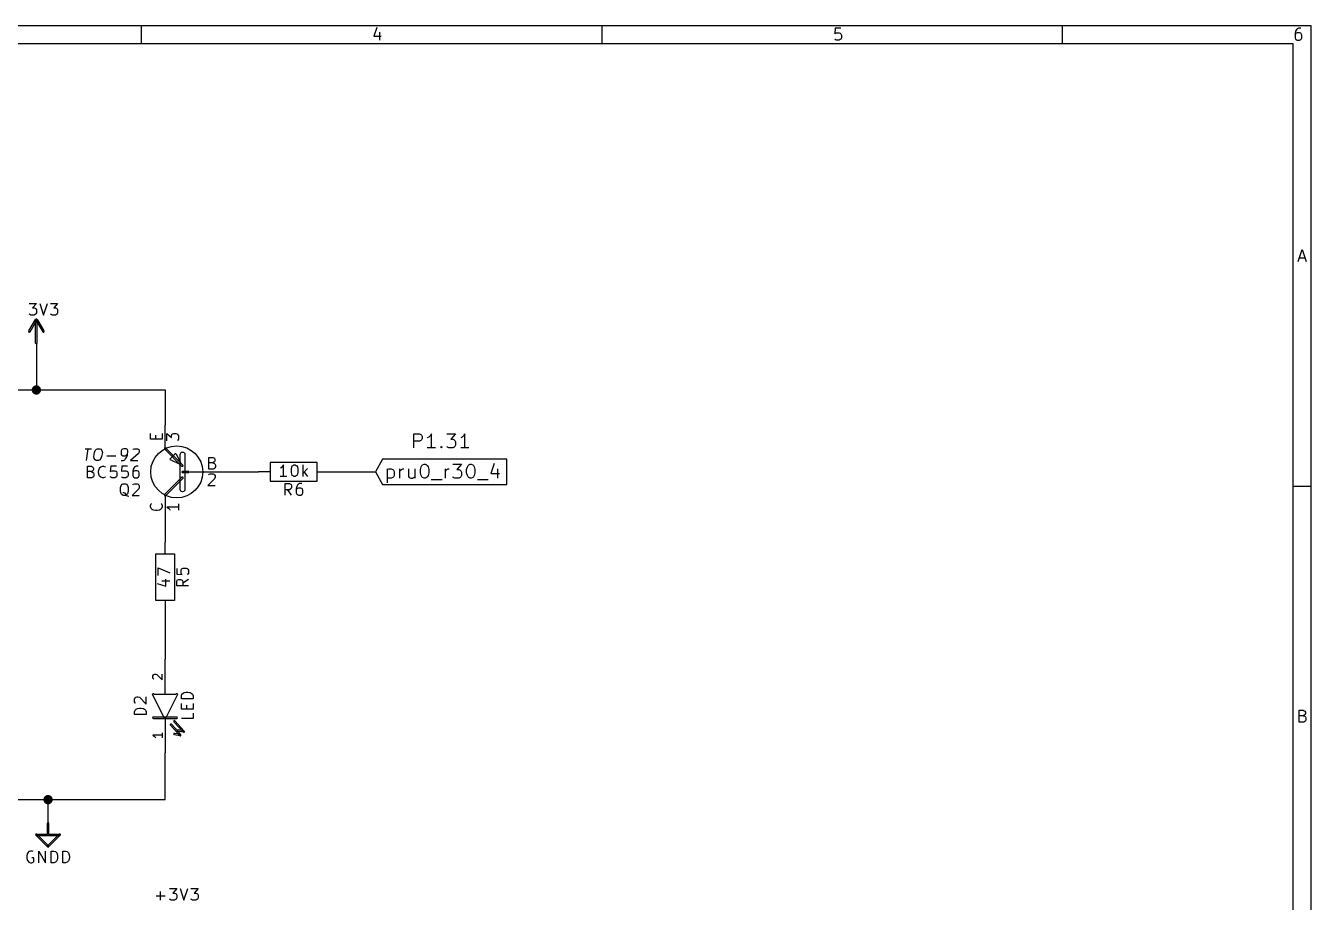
# Model space of a CAD drawing. Extents: x 10 to 287, y -200 to -10.
# Drawn here: x 147.4 to 287, y -105.1 to -10 of the extents above; entities that cross this region are included whole.
import ezdxf

# ---------------------------------------------------------------- set-up
doc = ezdxf.new("R2010")
doc.units = 0
doc.header["$MEASUREMENT"] = 0

msp = doc.modelspace()

# ---------------------------------------------------------------- linework, layer by layer
at = {"layer": 'Blue 3'}
for p, q in [((189.586, -55.8038), (189.586, -54.2798)), ((189.586, -54.2798), (190.17, -54.2798)), ((190.17, -54.2798), (190.322, -54.356)), ((190.322, -54.356), (190.398, -54.4322)), ((191.491, -54.2798), (191.338, -54.5084)), ((191.491, -55.8038), (191.491, -54.2798)), ((193.167, -54.2798), (194.107, -54.2798)), ((194.107, -54.2798), (193.599, -54.864)), ((195.123, -54.2798), (194.97, -54.5084)), ((195.123, -55.8038), (195.123, -54.2798)), ((190.17, -55.0926), (189.586, -55.0926)), ((190.322, -55.0164), (190.17, -55.0926)), ((190.398, -54.9402), (190.322, -55.0164)), ((190.398, -54.4322), (190.475, -54.5846)), ((190.475, -54.7878), (190.398, -54.9402)), ((190.475, -54.5846), (190.475, -54.7878)), ((191.186, -54.6354), (191.033, -54.7116)), ((191.922, -55.8038), (191.033, -55.8038)), ((191.338, -54.5084), (191.186, -54.6354)), ((192.481, -55.7276), (192.557, -55.6514)), ((192.557, -55.8038), (192.481, -55.7276)), ((192.557, -55.6514), (192.634, -55.7276)), ((192.557, -55.6514), (192.557, -55.8038)), ((192.634, -55.7276), (192.557, -55.8038)), ((193.218, -55.7276), (193.167, -55.6514)), ((193.37, -55.8038), (193.218, -55.7276)), ((193.802, -55.8038), (193.37, -55.8038)), ((193.599, -54.864), (193.802, -54.864)), ((193.802, -54.864), (193.954, -54.9402)), ((193.954, -55.7276), (193.802, -55.8038)), ((193.954, -54.9402), (194.031, -55.0164)), ((194.031, -55.6514), (193.954, -55.7276)), ((194.031, -55.0164), (194.107, -55.1434)), ((194.107, -55.5244), (194.031, -55.6514)), ((194.107, -55.1434), (194.107, -55.5244)), ((194.818, -54.6354), (194.666, -54.7116)), ((195.555, -55.8038), (194.666, -55.8038)), ((194.97, -54.5084), (194.818, -54.6354))]:
    msp.add_line(p, q, dxfattribs=at)
at = {"layer": 'Cyan 2'}
for p, q in [((147.803, -40.132), (148.59, -40.132)), ((148.59, -40.132), (148.158, -40.6146)), ((148.971, -40.132), (149.377, -41.402)), ((149.377, -41.402), (149.809, -40.132)), ((150.114, -40.132), (150.901, -40.132)), ((150.901, -40.132), (150.47, -40.6146)), ((147.879, -41.3258), (147.803, -41.275)), ((147.98, -41.402), (147.879, -41.3258)), ((148.361, -41.402), (147.98, -41.402)), ((148.158, -40.6146), (148.361, -40.6146)), ((148.361, -40.6146), (148.463, -40.6654)), ((148.463, -41.3258), (148.361, -41.402)), ((148.463, -40.6654), (148.539, -40.7162)), ((148.539, -41.275), (148.463, -41.3258)), ((148.539, -40.7162), (148.59, -40.8432)), ((148.59, -41.148), (148.539, -41.275)), ((148.59, -40.8432), (148.59, -41.148)), ((150.19, -41.3258), (150.114, -41.275)), ((150.292, -41.402), (150.19, -41.3258)), ((150.673, -41.402), (150.292, -41.402)), ((150.47, -40.6146), (150.673, -40.6146)), ((150.673, -40.6146), (150.774, -40.6654)), ((150.774, -41.3258), (150.673, -41.402)), ((150.774, -40.6654), (150.851, -40.7162)), ((150.851, -41.275), (150.774, -41.3258)), ((150.851, -40.7162), (150.901, -40.8432)), ((150.901, -41.148), (150.851, -41.275)), ((150.901, -40.8432), (150.901, -41.148)), ((160.985, -54.864), (160.985, -54.2544)), ((162.255, -54.2544), (162.255, -54.864)), ((162.255, -54.864), (160.985, -54.864)), ((161.569, -54.864), (161.569, -54.4322)), ((167.31, -58.1152), (167.31, -56.8452)), ((167.31, -56.8452), (167.742, -56.8452)), ((167.742, -56.8452), (167.843, -56.896)), ((167.843, -56.896), (167.919, -56.9468)), ((167.919, -56.9468), (167.97, -57.0738)), ((167.97, -57.2008), (167.919, -57.3278)), ((167.97, -57.0738), (167.97, -57.2008)), ((154.127, -59.0804), (154.127, -57.8104)), ((154.127, -57.8104), (154.559, -57.8104)), ((154.559, -58.3946), (154.127, -58.3946)), ((154.559, -57.8104), (154.661, -57.8612)), ((154.661, -58.3438), (154.559, -58.3946)), ((154.559, -58.3946), (154.737, -58.4708)), ((154.661, -57.8612), (154.737, -57.912)), ((154.737, -58.293), (154.661, -58.3438)), ((154.737, -57.912), (154.788, -58.039)), ((154.788, -58.166), (154.737, -58.293)), ((154.737, -58.4708), (154.788, -58.5216)), ((154.788, -58.039), (154.788, -58.166)), ((154.788, -58.5216), (154.838, -58.6486)), ((155.346, -58.3438), (155.397, -58.1152)), ((155.346, -58.5216), (155.346, -58.3438)), ((155.397, -58.7756), (155.346, -58.5216)), ((155.397, -58.1152), (155.448, -57.9882)), ((155.448, -57.9882), (155.575, -57.8612)), ((155.575, -57.8612), (155.753, -57.8104)), ((155.753, -57.8104), (155.88, -57.8104)), ((155.88, -57.8104), (156.058, -57.8612)), ((156.058, -57.8612), (156.108, -57.912)), ((156.667, -57.8104), (156.616, -58.3946)), ((156.616, -58.3946), (156.667, -58.3438)), ((157.277, -57.8104), (156.667, -57.8104)), ((156.667, -58.3438), (156.794, -58.293)), ((156.794, -58.293), (157.099, -58.293)), ((157.099, -58.293), (157.201, -58.3438)), ((157.201, -58.3438), (157.277, -58.3946)), ((157.277, -58.3946), (157.328, -58.5216)), ((157.328, -58.5216), (157.328, -58.8264)), ((157.886, -57.8104), (157.836, -58.3946)), ((157.836, -58.3946), (157.886, -58.3438)), ((158.496, -57.8104), (157.886, -57.8104)), ((157.886, -58.3438), (158.013, -58.293)), ((158.013, -58.293), (158.318, -58.293)), ((158.318, -58.293), (158.42, -58.3438)), ((158.42, -58.3438), (158.496, -58.3946)), ((158.496, -58.3946), (158.547, -58.5216)), ((158.547, -58.5216), (158.547, -58.8264)), ((159.106, -58.1152), (159.055, -58.3438)), ((159.055, -58.3438), (159.055, -58.8264)), ((159.106, -58.3946), (159.055, -58.5216)), ((159.233, -57.912), (159.106, -58.1152)), ((159.156, -58.3438), (159.106, -58.3946)), ((159.283, -58.293), (159.156, -58.3438)), ((159.283, -57.8612), (159.233, -57.912)), ((159.41, -57.8104), (159.283, -57.8612)), ((159.537, -58.293), (159.283, -58.293)), ((159.639, -57.8104), (159.41, -57.8104)), ((159.639, -58.3438), (159.537, -58.293)), ((159.715, -58.3946), (159.639, -58.3438)), ((159.766, -58.5216), (159.715, -58.3946)), ((159.766, -58.8264), (159.766, -58.5216)), ((167.742, -57.4294), (167.31, -57.4294)), ((167.792, -58.1152), (167.31, -58.1152)), ((167.843, -57.3786), (167.742, -57.4294)), ((167.742, -57.4294), (167.919, -57.5056)), ((167.919, -58.039), (167.792, -58.1152)), ((167.919, -57.3278), (167.843, -57.3786)), ((167.919, -57.5056), (167.97, -57.5564)), ((167.97, -57.9882), (167.919, -58.039)), ((167.97, -57.5564), (168.021, -57.6834)), ((168.021, -57.8612), (167.97, -57.9882)), ((168.021, -57.6834), (168.021, -57.8612)), ((175.158, -57.9628), (175.057, -58.0136)), ((175.285, -57.8358), (175.158, -57.9628)), ((175.412, -57.658), (175.285, -57.8358)), ((175.412, -58.928), (175.412, -57.658)), ((176.276, -58.1406), (176.327, -57.8866)), ((176.276, -58.4454), (176.276, -58.1406)), ((176.327, -58.674), (176.276, -58.4454)), ((176.327, -57.8866), (176.378, -57.7596)), ((176.378, -57.7596), (176.454, -57.7088)), ((176.454, -57.7088), (176.555, -57.658)), ((176.555, -57.658), (176.682, -57.658)), ((176.682, -57.658), (176.809, -57.7088)), ((176.809, -57.7088), (176.86, -57.7596)), ((176.86, -57.7596), (176.936, -57.8866)), ((176.936, -57.8866), (176.987, -58.1406)), ((176.987, -58.4454), (176.936, -58.674)), ((176.987, -58.1406), (176.987, -58.4454)), ((177.546, -58.928), (177.546, -57.658)), ((178.029, -58.0644), (177.546, -58.547)), ((177.673, -58.4454), (178.029, -58.928)), ((154.61, -59.0804), (154.127, -59.0804)), ((154.737, -59.0042), (154.61, -59.0804)), ((154.788, -58.9534), (154.737, -59.0042)), ((154.838, -58.8264), (154.788, -58.9534)), ((154.838, -58.6486), (154.838, -58.8264)), ((155.448, -58.8772), (155.397, -58.7756)), ((155.575, -59.0042), (155.448, -58.8772)), ((155.753, -59.0804), (155.575, -59.0042)), ((155.88, -59.0804), (155.753, -59.0804)), ((156.058, -59.0042), (155.88, -59.0804)), ((156.108, -58.9534), (156.058, -59.0042)), ((156.667, -59.0042), (156.616, -58.9534)), ((156.794, -59.0804), (156.667, -59.0042)), ((157.099, -59.0804), (156.794, -59.0804)), ((157.201, -59.0042), (157.099, -59.0804)), ((157.277, -58.9534), (157.201, -59.0042)), ((157.328, -58.8264), (157.277, -58.9534)), ((157.734, -60.1218), (157.785, -59.8932)), ((157.785, -59.8932), (157.912, -59.7662)), ((157.886, -59.0042), (157.836, -58.9534)), ((158.013, -59.0804), (157.886, -59.0042)), ((157.912, -59.7662), (158.013, -59.7154)), ((158.318, -59.0804), (158.013, -59.0804)), ((158.013, -59.7154), (158.267, -59.7154)), ((158.267, -59.7154), (158.394, -59.7662)), ((158.42, -59.0042), (158.318, -59.0804)), ((158.394, -59.7662), (158.496, -59.8932)), ((158.496, -58.9534), (158.42, -59.0042)), ((158.547, -58.8264), (158.496, -58.9534)), ((158.496, -59.8932), (158.572, -60.1218)), ((159.055, -58.8264), (159.106, -58.9534)), ((159.055, -59.817), (159.106, -59.7662)), ((159.106, -58.9534), (159.156, -59.0042)), ((159.106, -59.7662), (159.233, -59.7154)), ((159.156, -59.0042), (159.283, -59.0804)), ((159.233, -59.7154), (159.537, -59.7154)), ((159.283, -59.0804), (159.537, -59.0804)), ((159.537, -59.0804), (159.639, -59.0042)), ((159.537, -59.7154), (159.639, -59.7662)), ((159.639, -59.0042), (159.715, -58.9534)), ((159.639, -59.7662), (159.715, -59.817)), ((159.715, -58.9534), (159.766, -58.8264)), ((159.715, -59.817), (159.766, -59.944)), ((159.766, -59.944), (159.766, -60.071)), ((175.768, -58.928), (175.057, -58.928)), ((175.59, -60.96), (175.59, -59.69)), ((175.59, -59.69), (176.073, -59.69)), ((176.073, -59.69), (176.2, -59.7408)), ((176.2, -59.7408), (176.251, -59.7916)), ((176.251, -59.7916), (176.301, -59.9186)), ((176.301, -59.9186), (176.301, -60.0964)), ((176.378, -58.801), (176.327, -58.674)), ((176.454, -58.8518), (176.378, -58.801)), ((176.555, -58.928), (176.454, -58.8518)), ((176.682, -58.928), (176.555, -58.928)), ((176.809, -58.8518), (176.682, -58.928)), ((176.86, -58.801), (176.809, -58.8518)), ((176.86, -59.9948), (176.809, -60.2234)), ((176.936, -58.674), (176.86, -58.801)), ((176.987, -59.7916), (176.86, -59.9948)), ((177.038, -59.7408), (176.987, -59.7916)), ((177.165, -59.69), (177.038, -59.7408)), ((177.394, -59.69), (177.165, -59.69)), ((157.734, -60.5536), (157.734, -60.1218)), ((157.785, -60.7822), (157.734, -60.5536)), ((157.912, -60.9092), (157.785, -60.7822)), ((158.013, -60.9854), (157.912, -60.9092)), ((158.09, -60.6806), (157.963, -60.6806)), ((158.267, -60.9854), (158.013, -60.9854)), ((158.217, -60.7314), (158.09, -60.6806)), ((158.394, -60.9092), (158.217, -60.7314)), ((158.394, -60.9092), (158.267, -60.9854)), ((158.496, -60.7822), (158.394, -60.9092)), ((158.496, -61.0362), (158.394, -60.9092)), ((158.572, -60.5536), (158.496, -60.7822)), ((158.623, -61.087), (158.496, -61.0362)), ((158.572, -60.1218), (158.572, -60.5536)), ((159.715, -60.2488), (158.979, -60.9854)), ((158.979, -60.9854), (159.766, -60.9854)), ((159.766, -60.071), (159.715, -60.2488)), ((176.073, -60.3504), (175.59, -60.3504)), ((176.301, -60.96), (175.895, -60.3504)), ((176.2, -60.2742), (176.073, -60.3504)), ((176.251, -60.2234), (176.2, -60.2742)), ((176.301, -60.0964), (176.251, -60.2234)), ((176.809, -60.2234), (176.809, -60.706)), ((176.86, -60.2742), (176.809, -60.4012)), ((176.809, -60.706), (176.86, -60.833)), ((176.911, -60.2234), (176.86, -60.2742)), ((176.86, -60.833), (176.911, -60.8838)), ((177.038, -60.1726), (176.911, -60.2234)), ((176.911, -60.8838), (177.038, -60.96)), ((177.292, -60.1726), (177.038, -60.1726)), ((177.038, -60.96), (177.292, -60.96)), ((177.394, -60.2234), (177.292, -60.1726)), ((177.292, -60.96), (177.394, -60.8838)), ((177.47, -60.2742), (177.394, -60.2234)), ((177.394, -60.8838), (177.47, -60.833)), ((177.521, -60.4012), (177.47, -60.2742)), ((177.47, -60.833), (177.521, -60.706)), ((177.521, -60.706), (177.521, -60.4012)), ((160.985, -62.0776), (161.036, -61.8998)), ((160.985, -62.2046), (160.985, -62.0776)), ((161.036, -62.3824), (160.985, -62.2046)), ((161.036, -61.8998), (161.087, -61.849)), ((161.163, -62.5094), (161.036, -62.3824)), ((161.29, -62.5602), (161.163, -62.5094)), ((161.519, -62.611), (161.29, -62.5602)), ((161.696, -62.611), (161.519, -62.611)), ((161.95, -62.5602), (161.696, -62.611)), ((162.052, -62.5094), (161.95, -62.5602)), ((162.179, -62.3824), (162.052, -62.5094)), ((162.128, -61.849), (162.179, -61.8998)), ((162.179, -61.8998), (162.255, -62.0776)), ((162.255, -62.2046), (162.179, -62.3824)), ((162.255, -62.0776), (162.255, -62.2046)), ((161.798, -69.6722), (161.798, -68.834)), ((161.798, -68.834), (163.068, -69.3674)), ((163.83, -68.9102), (163.83, -69.5198)), ((163.83, -69.5198), (164.414, -69.5706)), ((164.313, -69.088), (164.363, -68.9864)), ((164.313, -69.3928), (164.313, -69.088)), ((164.363, -69.5198), (164.313, -69.3928)), ((164.363, -68.9864), (164.414, -68.9102)), ((164.414, -69.5706), (164.363, -69.5198)), ((164.414, -68.9102), (164.541, -68.8594)), ((164.541, -68.8594), (164.846, -68.8594)), ((164.846, -68.8594), (164.973, -68.9102)), ((164.973, -68.9102), (165.024, -68.9864)), ((165.024, -69.5198), (164.973, -69.5706)), ((165.024, -68.9864), (165.1, -69.088)), ((165.1, -69.3928), (165.024, -69.5198)), ((165.1, -69.088), (165.1, -69.3928)), ((161.722, -70.5358), (162.636, -70.8152)), ((162.204, -70.231), (163.068, -70.231)), ((162.636, -70.8152), (162.636, -70.0532)), ((163.83, -70.3072), (163.881, -70.1802)), ((163.83, -70.7898), (163.83, -70.3072)), ((165.1, -70.7898), (163.83, -70.7898)), ((163.881, -70.1802), (163.932, -70.1294)), ((163.932, -70.1294), (164.059, -70.0786)), ((164.059, -70.0786), (164.236, -70.0786)), ((164.236, -70.0786), (164.363, -70.1294)), ((164.363, -70.1294), (164.414, -70.1802)), ((164.414, -70.1802), (164.49, -70.3072)), ((165.1, -70.0786), (164.49, -70.485)), ((164.49, -70.3072), (164.49, -70.7898)), ((164.643, -82.3722), (164.871, -82.3214)), ((164.871, -82.3214), (165.049, -82.3214)), ((165.049, -82.3214), (165.303, -82.3722)), ((159.258, -83.058), (159.309, -82.9564)), ((159.258, -83.3628), (159.258, -83.058)), ((159.309, -83.4898), (159.258, -83.3628)), ((159.309, -82.9564), (159.36, -82.8802)), ((159.36, -83.5406), (159.309, -83.4898)), ((159.36, -82.8802), (159.487, -82.8294)), ((159.487, -82.8294), (159.614, -82.8294)), ((159.614, -82.8294), (159.791, -82.8802)), ((159.791, -82.8802), (160.528, -83.6168)), ((160.528, -83.6168), (160.528, -82.8294)), ((164.338, -82.7278), (164.389, -82.55)), ((164.338, -83.0326), (164.338, -82.7278)), ((165.608, -83.0326), (164.338, -83.0326)), ((164.338, -84.1756), (164.338, -83.566)), ((164.389, -82.55), (164.516, -82.423)), ((164.516, -82.423), (164.643, -82.3722)), ((165.303, -82.3722), (165.405, -82.423)), ((165.405, -82.423), (165.532, -82.55)), ((165.532, -82.55), (165.608, -82.7278)), ((165.608, -82.7278), (165.608, -83.0326)), ((165.608, -83.566), (165.608, -84.1756)), ((159.258, -84.455), (159.309, -84.2772)), ((159.258, -84.7598), (159.258, -84.455)), ((160.528, -84.7598), (159.258, -84.7598)), ((159.309, -84.2772), (159.436, -84.1502)), ((159.436, -84.1502), (159.563, -84.0994)), ((159.563, -84.0994), (159.791, -84.0486)), ((159.791, -84.0486), (159.969, -84.0486)), ((159.969, -84.0486), (160.223, -84.0994)), ((160.223, -84.0994), (160.325, -84.1502)), ((160.325, -84.1502), (160.452, -84.2772)), ((160.452, -84.2772), (160.528, -84.455)), ((160.528, -84.455), (160.528, -84.7598)), ((165.608, -84.1756), (164.338, -84.1756)), ((164.922, -84.1756), (164.922, -83.7438)), ((165.608, -84.582), (165.608, -85.1916)), ((165.608, -85.1916), (164.338, -85.1916)), ((147.599, -99.8728), (147.549, -100.101)), ((147.549, -100.101), (147.549, -100.279)), ((147.549, -100.279), (147.599, -100.533)), ((147.65, -99.7458), (147.599, -99.8728)), ((147.777, -99.6188), (147.65, -99.7458)), ((147.955, -99.568), (147.777, -99.6188)), ((148.133, -99.568), (147.955, -99.568)), ((148.311, -100.279), (148.082, -100.279)), ((148.26, -99.6188), (148.133, -99.568)), ((148.311, -100.711), (148.311, -100.279)), ((148.869, -100.838), (148.869, -99.568)), ((148.869, -99.568), (149.581, -100.838)), ((149.581, -100.838), (149.581, -99.568)), ((150.19, -100.838), (150.19, -99.568)), ((150.19, -99.568), (150.495, -99.568)), ((150.495, -99.568), (150.673, -99.6188)), ((150.673, -99.6188), (150.8, -99.7458)), ((150.8, -99.7458), (150.851, -99.8728)), ((150.851, -99.8728), (150.901, -100.101)), ((150.901, -100.279), (150.851, -100.533)), ((150.901, -100.101), (150.901, -100.279)), ((151.46, -100.838), (151.46, -99.568)), ((151.46, -99.568), (151.765, -99.568)), ((151.765, -99.568), (151.943, -99.6188)), ((151.943, -99.6188), (152.07, -99.7458)), ((152.07, -99.7458), (152.121, -99.8728)), ((152.121, -99.8728), (152.171, -100.101)), ((152.171, -100.279), (152.121, -100.533)), ((152.171, -100.101), (152.171, -100.279)), ((147.599, -100.533), (147.65, -100.635)), ((147.65, -100.635), (147.777, -100.762)), ((147.777, -100.762), (147.955, -100.838)), ((147.955, -100.838), (148.082, -100.838)), ((148.082, -100.838), (148.26, -100.762)), ((148.26, -100.762), (148.311, -100.711)), ((150.495, -100.838), (150.19, -100.838)), ((150.673, -100.762), (150.495, -100.838)), ((150.8, -100.635), (150.673, -100.762)), ((150.851, -100.533), (150.8, -100.635)), ((151.765, -100.838), (151.46, -100.838)), ((151.943, -100.762), (151.765, -100.838)), ((152.07, -100.635), (151.943, -100.762)), ((152.121, -100.533), (152.07, -100.635)), ((161.595, -104.419), (162.56, -104.419)), ((162.077, -104.902), (162.077, -103.937)), ((163.043, -103.632), (163.83, -103.632)), ((163.83, -103.632), (163.398, -104.115)), ((163.398, -104.115), (163.601, -104.115)), ((163.601, -104.115), (163.703, -104.165)), ((163.703, -104.165), (163.779, -104.216)), ((163.779, -104.216), (163.83, -104.343)), ((163.83, -104.648), (163.779, -104.775)), ((163.83, -104.343), (163.83, -104.648)), ((164.211, -103.632), (164.617, -104.902)), ((164.617, -104.902), (165.049, -103.632)), ((165.354, -103.632), (166.141, -103.632)), ((166.141, -103.632), (165.71, -104.115)), ((165.71, -104.115), (165.913, -104.115)), ((165.913, -104.115), (166.014, -104.165)), ((166.014, -104.165), (166.091, -104.216)), ((166.091, -104.216), (166.141, -104.343)), ((166.141, -104.648), (166.091, -104.775)), ((166.141, -104.343), (166.141, -104.648)), ((163.119, -104.826), (163.043, -104.775)), ((163.22, -104.902), (163.119, -104.826)), ((163.601, -104.902), (163.22, -104.902)), ((163.703, -104.826), (163.601, -104.902)), ((163.779, -104.775), (163.703, -104.826)), ((165.43, -104.826), (165.354, -104.775)), ((165.532, -104.902), (165.43, -104.826)), ((165.913, -104.902), (165.532, -104.902)), ((166.014, -104.826), (165.913, -104.902)), ((166.091, -104.775), (166.014, -104.826))]:
    msp.add_line(p, q, dxfattribs=at)
at = {"layer": 'Green 2'}
for p, q in [((148.59, -44.45), (148.59, -49.53)), ((134.62, -49.53), (162.56, -49.53)), ((162.56, -49.53), (162.56, -53.34)), ((170.18, -58.42), (172.72, -58.42)), ((180.34, -58.42), (185.42, -58.42)), ((162.56, -63.5), (162.56, -66.04)), ((162.56, -73.66), (162.56, -78.74)), ((162.56, -93.98), (162.56, -88.9)), ((134.62, -93.98), (162.56, -93.98)), ((149.86, -96.52), (149.86, -93.98))]:
    msp.add_line(p, q, dxfattribs=at)
at = {"layer": 'Green 2', "const_width": 0.508}
for points in [[(148.336, -49.53, 1), (148.844, -49.53, 1)], [(149.606, -93.98, 1), (150.114, -93.98, 1)]]:
    msp.add_lwpolyline(points, format="xyb", close=True, dxfattribs=at)
at = {"layer": 'Magenta 2'}
for p, q in [((153.873, -55.9054), (154.584, -55.9054)), ((154.051, -57.1754), (154.229, -55.9054)), ((154.838, -56.7436), (154.915, -56.3118)), ((154.864, -56.9722), (154.838, -56.7436)), ((154.991, -57.0992), (154.864, -56.9722)), ((154.915, -56.3118), (154.991, -56.0832)), ((154.991, -56.0832), (155.118, -55.9562)), ((155.067, -57.1754), (154.991, -57.0992)), ((155.321, -57.1754), (155.067, -57.1754)), ((155.118, -55.9562), (155.245, -55.9054)), ((155.245, -55.9054), (155.499, -55.9054)), ((155.473, -57.0992), (155.321, -57.1754)), ((155.575, -56.9722), (155.473, -57.0992)), ((155.499, -55.9054), (155.6, -55.9562)), ((155.677, -56.7436), (155.575, -56.9722)), ((155.6, -55.9562), (155.702, -56.0832)), ((155.753, -56.3118), (155.677, -56.7436)), ((155.702, -56.0832), (155.753, -56.3118)), ((156.235, -56.6928), (157.201, -56.6928)), ((157.81, -56.134), (157.785, -56.4388)), ((157.785, -56.4388), (157.81, -56.5658)), ((157.785, -57.1754), (158.039, -57.1754)), ((157.886, -56.007), (157.81, -56.134)), ((157.81, -56.5658), (157.861, -56.6166)), ((157.861, -56.6166), (157.988, -56.6928)), ((157.937, -55.9562), (157.886, -56.007)), ((158.09, -55.9054), (157.937, -55.9562)), ((157.988, -56.6928), (158.242, -56.6928)), ((158.039, -57.1754), (158.191, -57.0992)), ((158.344, -55.9054), (158.09, -55.9054)), ((158.191, -57.0992), (158.242, -57.0484)), ((158.242, -56.6928), (158.344, -56.6166)), ((158.242, -57.0484), (158.394, -56.8706)), ((158.42, -55.9562), (158.344, -55.9054)), ((158.344, -56.6166), (158.42, -56.5658)), ((158.394, -56.8706), (158.471, -56.6166)), ((158.496, -56.007), (158.42, -55.9562)), ((158.42, -56.5658), (158.496, -56.4388)), ((158.471, -56.6166), (158.521, -56.134)), ((158.521, -56.134), (158.496, -56.007)), ((159.664, -56.4388), (158.826, -57.1754)), ((158.826, -57.1754), (159.614, -57.1754)), ((159.055, -56.007), (159.106, -55.9562)), ((159.106, -55.9562), (159.258, -55.9054)), ((159.258, -55.9054), (159.563, -55.9054)), ((159.563, -55.9054), (159.639, -55.9562)), ((159.639, -55.9562), (159.715, -56.007)), ((159.741, -56.261), (159.664, -56.4388)), ((159.715, -56.007), (159.741, -56.134)), ((159.741, -56.134), (159.741, -56.261))]:
    msp.add_line(p, q, dxfattribs=at)
at = {"layer": 'Red 2'}
for p, q in [((286.995, -10.0076), (10.0076, -10.0076)), ((159.995, -11.9888), (159.995, -10.0076)), ((185.547, -10.2108), (185.242, -11.1506)), ((185.242, -11.1506), (186.03, -11.1506)), ((185.852, -10.7188), (185.852, -11.5824)), ((210.007, -11.9888), (210.007, -10.0076)), ((235.306, -10.287), (235.255, -10.8966)), ((235.255, -10.8966), (235.306, -10.8204)), ((235.915, -10.287), (235.306, -10.287)), ((235.306, -10.8204), (235.433, -10.7696)), ((235.433, -10.7696), (235.737, -10.7696)), ((235.737, -10.7696), (235.864, -10.8204)), ((235.864, -10.8204), (235.915, -10.8966)), ((235.915, -10.8966), (235.991, -11.0236)), ((235.991, -11.0236), (235.991, -11.3284)), ((259.994, -11.9888), (259.994, -10.0076)), ((285.293, -10.5918), (285.242, -10.8204)), ((285.242, -10.8204), (285.242, -11.3284)), ((285.293, -10.8966), (285.242, -11.0236)), ((285.42, -10.3886), (285.293, -10.5918)), ((285.369, -10.8204), (285.293, -10.8966)), ((285.471, -10.7696), (285.369, -10.8204)), ((285.471, -10.3378), (285.42, -10.3886)), ((285.598, -10.287), (285.471, -10.3378)), ((285.725, -10.7696), (285.471, -10.7696)), ((285.852, -10.287), (285.598, -10.287)), ((285.852, -10.8204), (285.725, -10.7696)), ((285.902, -10.8966), (285.852, -10.8204)), ((285.979, -11.0236), (285.902, -10.8966)), ((285.979, -11.3284), (285.979, -11.0236)), ((286.995, -200), (286.995, -10.0076)), ((285.013, -11.9888), (11.9888, -11.9888)), ((235.306, -11.5062), (235.255, -11.4554)), ((235.433, -11.5824), (235.306, -11.5062)), ((235.737, -11.5824), (235.433, -11.5824)), ((235.864, -11.5062), (235.737, -11.5824)), ((235.915, -11.4554), (235.864, -11.5062)), ((235.991, -11.3284), (235.915, -11.4554)), ((285.013, -198.018), (285.013, -11.9888)), ((285.242, -11.3284), (285.293, -11.4554)), ((285.293, -11.4554), (285.369, -11.5062)), ((285.369, -11.5062), (285.471, -11.5824)), ((285.471, -11.5824), (285.725, -11.5824)), ((285.725, -11.5824), (285.852, -11.5062)), ((285.852, -11.5062), (285.902, -11.4554)), ((285.902, -11.4554), (285.979, -11.3284)), ((285.572, -35.5854), (286.004, -34.29)), ((286.004, -34.29), (286.436, -35.5854)), ((285.699, -35.2044), (286.309, -35.2044)), ((147.777, -43.1292), (148.514, -41.8846)), ((147.904, -43.2054), (148.641, -41.9608)), ((148.514, -44.45), (148.514, -41.91)), ((148.539, -41.9608), (149.276, -43.2054)), ((148.666, -41.8846), (149.403, -43.1292)), ((148.666, -44.45), (148.666, -41.91)), ((162.56, -55.88), (162.56, -53.34)), ((162.763, -55.0418), (162.763, -54.2544)), ((162.763, -54.2544), (163.246, -54.6862)), ((163.246, -54.483), (163.297, -54.3814)), ((163.297, -54.3814), (163.347, -54.3052)), ((163.347, -54.3052), (163.474, -54.2544)), ((163.474, -54.2544), (163.779, -54.2544)), ((163.779, -54.2544), (163.906, -54.3052)), ((163.906, -54.3052), (163.957, -54.3814)), ((163.957, -54.3814), (164.033, -54.483)), ((162.611, -55.8038), (164.516, -57.7088)), ((163.246, -54.6862), (163.246, -54.483)), ((163.957, -54.9656), (163.906, -55.0418)), ((164.033, -54.864), (163.957, -54.9656)), ((164.033, -54.483), (164.033, -54.864)), ((162.484, -55.9308), (164.389, -57.8358)), ((163.119, -56.9976), (163.652, -56.4642)), ((163.119, -57.0484), (163.119, -56.9976)), ((163.17, -57.0992), (163.119, -57.0484)), ((164.186, -57.6072), (163.17, -57.0992)), ((163.652, -56.4642), (163.652, -56.4388)), ((163.652, -56.4388), (163.728, -56.4388)), ((163.728, -56.4388), (163.779, -56.4896)), ((163.779, -56.4896), (164.262, -57.4548)), ((164.211, -56.515), (164.236, -56.4134)), ((164.211, -60.325), (164.211, -56.515)), ((164.236, -56.4134), (164.287, -56.3372)), ((164.287, -56.3372), (164.363, -56.2864)), ((164.363, -56.2864), (164.465, -56.261)), ((164.465, -56.261), (164.567, -56.2864)), ((164.567, -56.2864), (164.643, -56.3372)), ((164.643, -56.3372), (164.694, -56.4134)), ((164.694, -56.4134), (164.719, -56.515)), ((164.719, -56.515), (164.719, -60.325)), ((186.182, -57.0484), (185.42, -58.42)), ((199.669, -57.0484), (186.182, -57.0484)), ((199.669, -58.42), (199.669, -57.0484)), ((164.236, -57.6072), (164.186, -57.6072)), ((164.287, -57.5564), (164.236, -57.6072)), ((164.262, -57.4548), (164.262, -57.4802)), ((164.262, -57.4802), (164.287, -57.5056)), ((164.287, -57.5056), (164.287, -57.5564)), ((164.465, -58.3438), (165.075, -58.3438)), ((164.465, -58.4962), (165.075, -58.4962)), ((165.1, -58.42), (170.18, -58.42)), ((173.99, -58.42), (172.72, -58.42)), ((173.99, -57.404), (173.99, -59.436)), ((179.07, -57.404), (173.99, -57.404)), ((179.07, -59.436), (179.07, -57.404)), ((179.07, -58.42), (180.34, -58.42)), ((185.42, -58.42), (186.182, -59.7916)), ((186.69, -58.0898), (186.69, -59.6138)), ((186.69, -58.166), (186.842, -58.0898)), ((186.842, -58.0898), (187.122, -58.0898)), ((187.122, -58.0898), (187.274, -58.166)), ((187.274, -58.166), (187.35, -58.2422)), ((187.35, -58.2422), (187.427, -58.3946)), ((187.427, -58.3946), (187.427, -58.8264)), ((188.062, -59.1058), (188.062, -58.0898)), ((188.062, -58.3946), (188.138, -58.2422)), ((188.138, -58.2422), (188.214, -58.166)), ((188.214, -58.166), (188.366, -58.0898)), ((188.366, -58.0898), (188.493, -58.0898)), ((189.001, -58.0898), (189.001, -58.9026)), ((189.662, -58.0898), (189.662, -59.1058)), ((190.297, -58.166), (190.373, -57.8866)), ((190.297, -58.5216), (190.297, -58.166)), ((190.373, -58.8264), (190.297, -58.5216)), ((190.373, -57.8866), (190.449, -57.7342)), ((190.449, -57.7342), (190.525, -57.658)), ((190.525, -57.658), (190.678, -57.5818)), ((190.678, -57.5818), (190.805, -57.5818)), ((190.805, -57.5818), (190.957, -57.658)), ((190.957, -57.658), (191.033, -57.7342)), ((191.033, -57.7342), (191.11, -57.8866)), ((191.11, -57.8866), (191.186, -58.166)), ((191.186, -58.5216), (191.11, -58.8264)), ((191.186, -58.166), (191.186, -58.5216)), ((192.989, -59.1058), (192.989, -58.0898)), ((192.989, -58.3946), (193.065, -58.2422)), ((193.065, -58.2422), (193.142, -58.166)), ((193.142, -58.166), (193.294, -58.0898)), ((193.294, -58.0898), (193.421, -58.0898)), ((193.802, -57.5818), (194.742, -57.5818)), ((194.742, -57.5818), (194.234, -58.166)), ((194.234, -58.166), (194.437, -58.166)), ((194.437, -58.166), (194.589, -58.2422)), ((194.589, -58.2422), (194.666, -58.3184)), ((194.666, -58.3184), (194.742, -58.4454)), ((194.742, -58.4454), (194.742, -58.8264)), ((195.301, -58.166), (195.377, -57.8866)), ((195.301, -58.5216), (195.301, -58.166)), ((195.377, -58.8264), (195.301, -58.5216)), ((195.377, -57.8866), (195.453, -57.7342)), ((195.453, -57.7342), (195.529, -57.658)), ((195.529, -57.658), (195.682, -57.5818)), ((195.682, -57.5818), (195.809, -57.5818)), ((195.809, -57.5818), (195.961, -57.658)), ((195.961, -57.658), (196.037, -57.7342)), ((196.037, -57.7342), (196.113, -57.8866)), ((196.113, -57.8866), (196.19, -58.166)), ((196.19, -58.5216), (196.113, -58.8264)), ((196.19, -58.166), (196.19, -58.5216)), ((198.298, -57.5056), (197.917, -58.5978)), ((197.917, -58.5978), (198.882, -58.5978)), ((198.653, -58.0898), (198.653, -59.1058)), ((199.669, -59.7916), (199.669, -58.42)), ((162.484, -60.8838), (164.389, -58.9788)), ((162.611, -61.0108), (164.516, -59.1058)), ((167.945, -59.1566), (167.208, -59.8932)), ((167.208, -59.8932), (167.996, -59.8932)), ((167.284, -58.7248), (167.335, -58.674)), ((167.335, -58.674), (167.462, -58.6232)), ((167.462, -58.6232), (167.767, -58.6232)), ((167.767, -58.6232), (167.869, -58.674)), ((167.869, -58.674), (167.945, -58.7248)), ((167.945, -58.7248), (167.996, -58.8518)), ((167.996, -58.9788), (167.945, -59.1566)), ((167.996, -58.8518), (167.996, -58.9788)), ((173.99, -59.436), (179.07, -59.436)), ((186.182, -59.7916), (199.669, -59.7916)), ((186.842, -59.1058), (186.69, -59.0296)), ((187.122, -59.1058), (186.842, -59.1058)), ((187.274, -59.0296), (187.122, -59.1058)), ((187.35, -58.9534), (187.274, -59.0296)), ((187.427, -58.8264), (187.35, -58.9534)), ((189.001, -58.9026), (189.078, -59.0296)), ((189.078, -59.0296), (189.23, -59.1058)), ((189.23, -59.1058), (189.433, -59.1058)), ((189.433, -59.1058), (189.586, -59.0296)), ((189.586, -59.0296), (189.662, -58.9534)), ((190.449, -58.9534), (190.373, -58.8264)), ((190.525, -59.0296), (190.449, -58.9534)), ((190.678, -59.1058), (190.525, -59.0296)), ((190.805, -59.1058), (190.678, -59.1058)), ((190.957, -59.0296), (190.805, -59.1058)), ((191.033, -58.9534), (190.957, -59.0296)), ((191.11, -58.8264), (191.033, -58.9534)), ((191.465, -59.2582), (192.634, -59.2582)), ((193.853, -59.0296), (193.802, -58.9534)), ((194.005, -59.1058), (193.853, -59.0296)), ((194.437, -59.1058), (194.005, -59.1058)), ((194.589, -59.0296), (194.437, -59.1058)), ((194.666, -58.9534), (194.589, -59.0296)), ((194.742, -58.8264), (194.666, -58.9534)), ((195.453, -58.9534), (195.377, -58.8264)), ((195.529, -59.0296), (195.453, -58.9534)), ((195.682, -59.1058), (195.529, -59.0296)), ((195.809, -59.1058), (195.682, -59.1058)), ((195.961, -59.0296), (195.809, -59.1058)), ((196.037, -58.9534), (195.961, -59.0296)), ((196.113, -58.8264), (196.037, -58.9534)), ((196.469, -59.2582), (197.637, -59.2582)), ((286.995, -59.9948), (285.013, -59.9948)), ((162.56, -60.96), (162.56, -63.5)), ((164.236, -60.4266), (164.211, -60.325)), ((164.287, -60.5028), (164.236, -60.4266)), ((164.363, -60.5536), (164.287, -60.5028)), ((164.465, -60.579), (164.363, -60.5536)), ((164.567, -60.5536), (164.465, -60.579)), ((164.643, -60.5028), (164.567, -60.5536)), ((164.694, -60.4266), (164.643, -60.5028)), ((164.719, -60.325), (164.694, -60.4266)), ((164.033, -62.23), (162.763, -62.23)), ((162.763, -62.23), (162.941, -62.357)), ((162.941, -62.357), (163.068, -62.484)), ((163.068, -62.484), (163.119, -62.5856)), ((164.033, -61.8744), (164.033, -62.5856)), ((162.56, -67.31), (162.56, -66.04)), ((161.544, -72.39), (161.544, -67.31)), ((161.544, -67.31), (163.576, -67.31)), ((163.576, -67.31), (163.576, -72.39)), ((163.576, -72.39), (161.544, -72.39)), ((162.56, -72.39), (162.56, -73.66)), ((162.56, -82.55), (162.56, -78.74)), ((161.239, -80.5434), (161.29, -80.4418)), ((161.239, -80.7974), (161.239, -80.5434)), ((161.29, -80.8736), (161.239, -80.7974)), ((161.29, -80.4418), (161.341, -80.391)), ((161.341, -80.9244), (161.29, -80.8736)), ((161.341, -80.391), (161.442, -80.3656)), ((161.442, -80.3656), (161.544, -80.3656)), ((161.544, -80.3656), (161.671, -80.391)), ((161.671, -80.391), (162.255, -80.9752)), ((162.255, -80.9752), (162.255, -80.3656)), ((161.214, -82.5246), (161.265, -82.4738)), ((161.214, -82.5754), (161.214, -82.5246)), ((162.484, -85.1408), (161.214, -82.5754)), ((161.265, -82.4738), (161.315, -82.4738)), ((161.315, -82.4738), (161.366, -82.5246)), ((161.366, -82.5246), (161.366, -82.55)), ((161.366, -82.55), (163.728, -82.55)), ((163.906, -82.5754), (162.636, -85.1154)), ((163.728, -82.55), (163.754, -82.4992)), ((163.754, -82.4992), (163.779, -82.4992)), ((163.779, -82.4992), (163.805, -82.4738)), ((163.805, -82.4738), (163.855, -82.4738)), ((163.855, -82.4738), (163.906, -82.5246)), ((163.906, -82.5246), (163.906, -82.5754)), ((161.29, -85.0138), (163.83, -85.0138)), ((162.56, -85.09), (162.56, -88.9)), ((162.636, -85.1154), (162.585, -85.1662)), ((285.674, -85.5726), (285.674, -84.2772)), ((285.674, -84.2772), (286.106, -84.2772)), ((286.106, -84.8868), (285.674, -84.8868)), ((286.106, -84.2772), (286.233, -84.328)), ((286.233, -84.8106), (286.106, -84.8868)), ((286.106, -84.8868), (286.283, -84.9376)), ((286.233, -84.328), (286.283, -84.3788)), ((286.283, -84.7598), (286.233, -84.8106)), ((286.283, -84.3788), (286.36, -84.5058)), ((286.36, -84.6328), (286.283, -84.7598)), ((286.283, -84.9376), (286.36, -85.0138)), ((286.36, -84.5058), (286.36, -84.6328)), ((286.36, -85.0138), (286.41, -85.1408)), ((161.29, -85.1662), (163.83, -85.1662)), ((162.509, -85.1408), (162.484, -85.1408)), ((162.535, -85.1662), (162.509, -85.1408)), ((162.585, -85.1662), (162.535, -85.1662)), ((163.144, -85.9028), (164.16, -87.0204)), ((163.246, -85.8012), (164.262, -86.9188)), ((163.525, -85.5218), (164.541, -86.6394)), ((163.627, -85.4202), (164.643, -86.5378)), ((164.567, -86.5124), (163.982, -86.4108)), ((286.182, -85.5726), (285.674, -85.5726)), ((286.283, -85.4964), (286.182, -85.5726)), ((286.36, -85.4456), (286.283, -85.4964)), ((286.41, -85.3186), (286.36, -85.4456)), ((286.41, -85.1408), (286.41, -85.3186)), ((162.255, -86.995), (161.239, -86.995)), ((161.239, -86.995), (161.392, -87.0966)), ((161.392, -87.0966), (161.493, -87.1982)), ((161.493, -87.1982), (161.544, -87.2744)), ((162.255, -86.7156), (162.255, -87.2744)), ((164.16, -87.0458), (163.576, -86.9442)), ((164.186, -86.8934), (163.601, -86.7918)), ((164.541, -86.6648), (163.957, -86.5632)), ((149.784, -97.79), (149.784, -96.52)), ((149.936, -97.79), (149.936, -96.52)), ((149.809, -99.1108), (148.539, -97.8408)), ((148.59, -97.7138), (149.86, -97.7138)), ((148.59, -97.8662), (149.86, -97.8662)), ((149.911, -99.0092), (148.641, -97.7392)), ((151.079, -97.7392), (149.809, -99.0092)), ((149.86, -97.7138), (151.13, -97.7138)), ((149.86, -97.8662), (151.13, -97.8662)), ((151.181, -97.8408), (149.911, -99.1108))]:
    msp.add_line(p, q, dxfattribs=at)
msp.add_circle((163.83, -58.42), 2.8194, dxfattribs=at)
for centre, start, end in [((148.59, -41.91), 360, 540), ((148.59, -41.91), 30.9638, 210.964), ((148.59, -41.91), 329.036, 509.036), ((147.828, -43.18), 149.036, 329.036), ((149.352, -43.18), 210.964, 390.964), ((148.59, -44.45), 180, 360), ((162.56, -55.88), 45, 225), ((164.44, -57.7596), 225, 405), ((164.465, -58.42), 90, 270), ((165.075, -58.42), 270, 450), ((164.44, -59.055), 315, 495), ((162.56, -60.9346), 135, 315), ((161.29, -85.09), 90, 270), ((163.83, -85.09), 270, 450), ((163.195, -85.852), 41.6335, 221.634), ((163.576, -85.471), 41.6335, 221.634), ((163.957, -86.487), 438.69, 618.69), ((164.567, -86.5886), 258.69, 438.69), ((163.576, -86.868), 438.69, 618.69), ((164.211, -86.9696), 221.634, 401.634), ((164.186, -86.9696), 258.69, 438.69), ((164.592, -86.5886), 221.634, 401.634), ((149.86, -96.52), 360, 540), ((148.59, -97.79), 405, 585), ((148.59, -97.79), 90, 270), ((149.86, -97.79), 90, 270), ((149.86, -97.79), 180, 360), ((149.86, -99.06), 495, 675), ((149.86, -99.06), 225, 405), ((149.86, -97.79), 270, 450), ((151.13, -97.79), 315, 495), ((151.13, -97.79), 270, 450)]:
    msp.add_arc(centre, 0.0762, start, end, dxfattribs=at)

doc.saveas('drawing.dxf')
